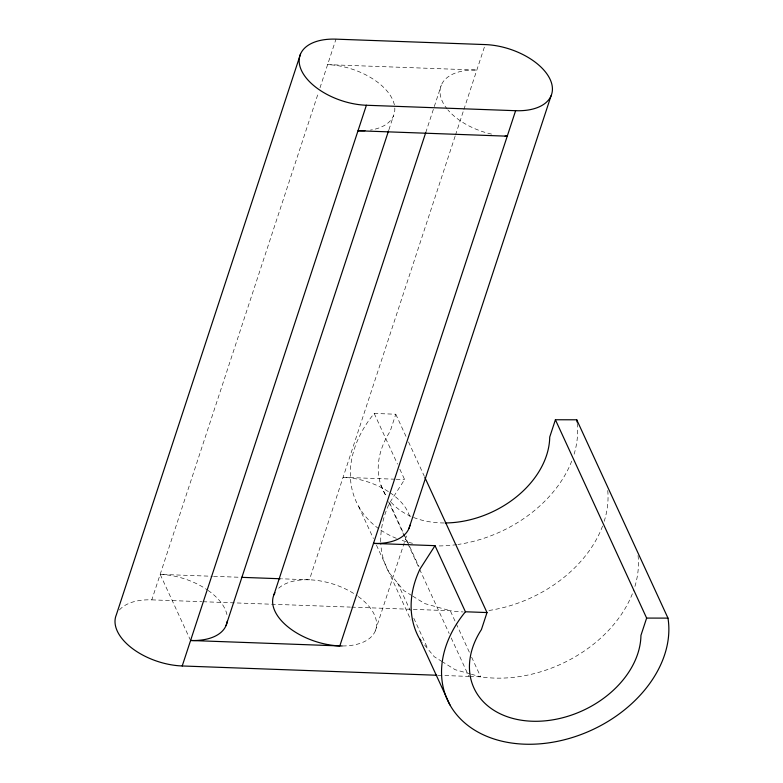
<?xml version="1.0" encoding="UTF-8"?>
<svg xmlns="http://www.w3.org/2000/svg" width="783" height="783" viewBox="0 0 783 783"><rect width="100%" height="100%" fill="white"/><g stroke="black" fill="none" stroke-linecap="round" stroke-linejoin="round"><path stroke-width="0.59" stroke-dasharray="3.92 2.94" d="M119.398 609.977A53.851 30.018 18.2 0 1 151.804 599.866L318.456 92.502M319.983 87.862L335.976 39.15M388.916 129.724L393.487 115.786M425.727 132.64L441.358 85.034M455.119 136.203L309.412 579.812L281.508 578.794M455.5 135.048L463.497 110.677M463.879 109.522L485.206 44.582M378.757 528.701A118.487 87.363 -24.7 0 1 374.196 413.444L395.787 414.227L390.208 431.237A89.399 65.909 -24.7 0 0 386.469 496.402M375.302 630.961L406.69 535.376M380.734 541.767A118.487 87.363 -24.7 0 1 389.611 502.892L404.596 479.548L399.536 468.537M394.945 479.206L343.081 477.317A53.851 30.018 18.2 0 1 388.994 492.008M396.159 479.245L404.596 479.548M190.582 640.484L160.182 574.379L212.35 576.278M213.563 576.317L240.254 577.296M151.804 599.866L201.76 601.687M202.973 601.726L350.383 607.099M351.596 607.138L450.274 610.73A118.487 87.363 -24.7 0 0 463.125 611.934M438.04 675.289L468.498 676.404M469.712 676.443L480.684 676.845A118.487 87.363 -24.7 0 0 633.829 589.805M470.201 673.909L455.07 669.661L443.149 662.242M471.366 674.232L480.684 676.845L470.544 654.803M411.75 595.52L403.803 590.568L389.112 572.686A118.487 87.363 -24.7 0 1 380.773 542.962M412.739 596.137L424.66 603.556L450.274 610.73L470.035 653.707M442.15 661.625L434.203 656.683L422.605 642.549M395.787 414.227L405.986 436.385M408.53 441.925L424.327 476.279M374.196 413.444L397.51 464.123M389.611 502.892L419.013 566.794M380.881 485.039L386.489 497.234M388.525 501.668L407.375 542.658M407.884 543.764L419.101 568.145M419.61 569.251L449.168 633.516M451.204 637.949L469.046 676.727M397.607 583.022L410.272 610.574M413.816 618.286L428.007 649.136M358.702 506.572L373.403 538.528M376.447 545.134L410.909 620.058M444.215 522.966A89.399 65.909 -24.7 0 1 412.093 516.868M410.977 516.389A89.399 65.909 -24.7 0 1 389.2 500.122M577.218 423.241A118.487 87.363 -24.7 0 1 573.401 456.411M571.727 461.089A118.487 87.363 -24.7 0 1 457.938 544.459M456.743 544.635A118.487 87.363 -24.7 0 1 436.327 545.927M412.533 543.285A118.487 87.363 -24.7 0 1 400.808 539.996M396.394 538.342A118.487 87.363 -24.7 0 1 379.706 529.377M638.037 555.46A118.487 87.363 -24.7 0 1 634.22 588.63M607.745 490.51A118.487 87.363 -24.7 0 1 604.192 521.351M602.577 526.029A118.487 87.363 -24.7 0 1 487.153 610.74M160.182 574.379A53.851 30.018 18.2 0 1 207.094 589.736M208.072 590.411A53.851 30.018 18.2 0 1 227.139 615.663M358.252 596.529A53.851 30.018 18.2 0 1 342.151 645.965M278.689 588.209A53.851 30.018 18.2 0 1 357.302 595.843M394.798 107.995A53.851 30.018 18.2 0 1 370.369 130.086M394.368 104.873A53.851 30.018 18.2 0 0 327.607 64.637L476.837 70.069A53.851 30.018 18.2 0 0 447.152 108.994M491.597 134.108A53.851 30.018 18.2 0 1 447.925 109.933M389.993 492.673A53.851 30.018 18.2 0 1 410.038 518.6"/><path stroke-width="1.17" d="M300.496 54.105L116.334 614.821A53.851 30.018 18.2 0 0 182.214 665.971L436.826 675.249M182.214 665.971L366.385 105.255L515.615 110.697A53.851 30.018 18.2 0 0 550.155 79.455A53.851 30.018 18.2 0 0 485.206 44.582L335.976 39.15A53.851 30.018 18.2 0 0 301.435 70.392A53.851 30.018 18.2 0 0 366.385 105.255M226.062 625.529L388.534 130.878M273.933 594.767L425.727 132.64M515.615 110.697L339.822 645.926L190.582 640.484A53.851 30.018 18.2 0 0 227.246 621.193M408.961 528.466L551.095 95.732M424.836 477.385L487.006 612.56L481.428 629.561A89.399 65.909 -24.7 0 0 532.029 721.231A89.399 65.909 -24.7 0 0 640.944 635.375L646.631 618.081L555.411 419.757L576.748 419.796L667.977 618.12A118.487 87.363 -24.7 0 1 525.139 744.202A118.487 87.363 -24.7 0 1 465.415 611.768L435.005 545.663L373.481 543.422A53.851 30.018 18.2 0 0 409.959 525.246M555.411 419.757L549.725 437.041A89.399 65.909 -24.7 0 1 445.37 522.966M435.005 545.663L420.021 569.006A118.487 87.363 -24.7 0 0 419.522 638.791L449.931 704.906M646.631 618.081L667.977 618.12M241.467 577.335L280.294 578.754M465.415 611.768L487.006 612.56M419.522 638.791L421.068 640.67M576.748 419.796A118.487 87.363 -24.7 0 1 577.081 422.076M342.151 645.965A53.851 30.018 18.2 0 1 288.624 627.418A53.851 30.018 18.2 0 1 274.95 592.76M364.937 130.663A53.851 30.018 18.2 0 1 358.017 130.751L507.247 136.183A53.851 30.018 18.2 0 1 505.074 136.076"/></g></svg>
